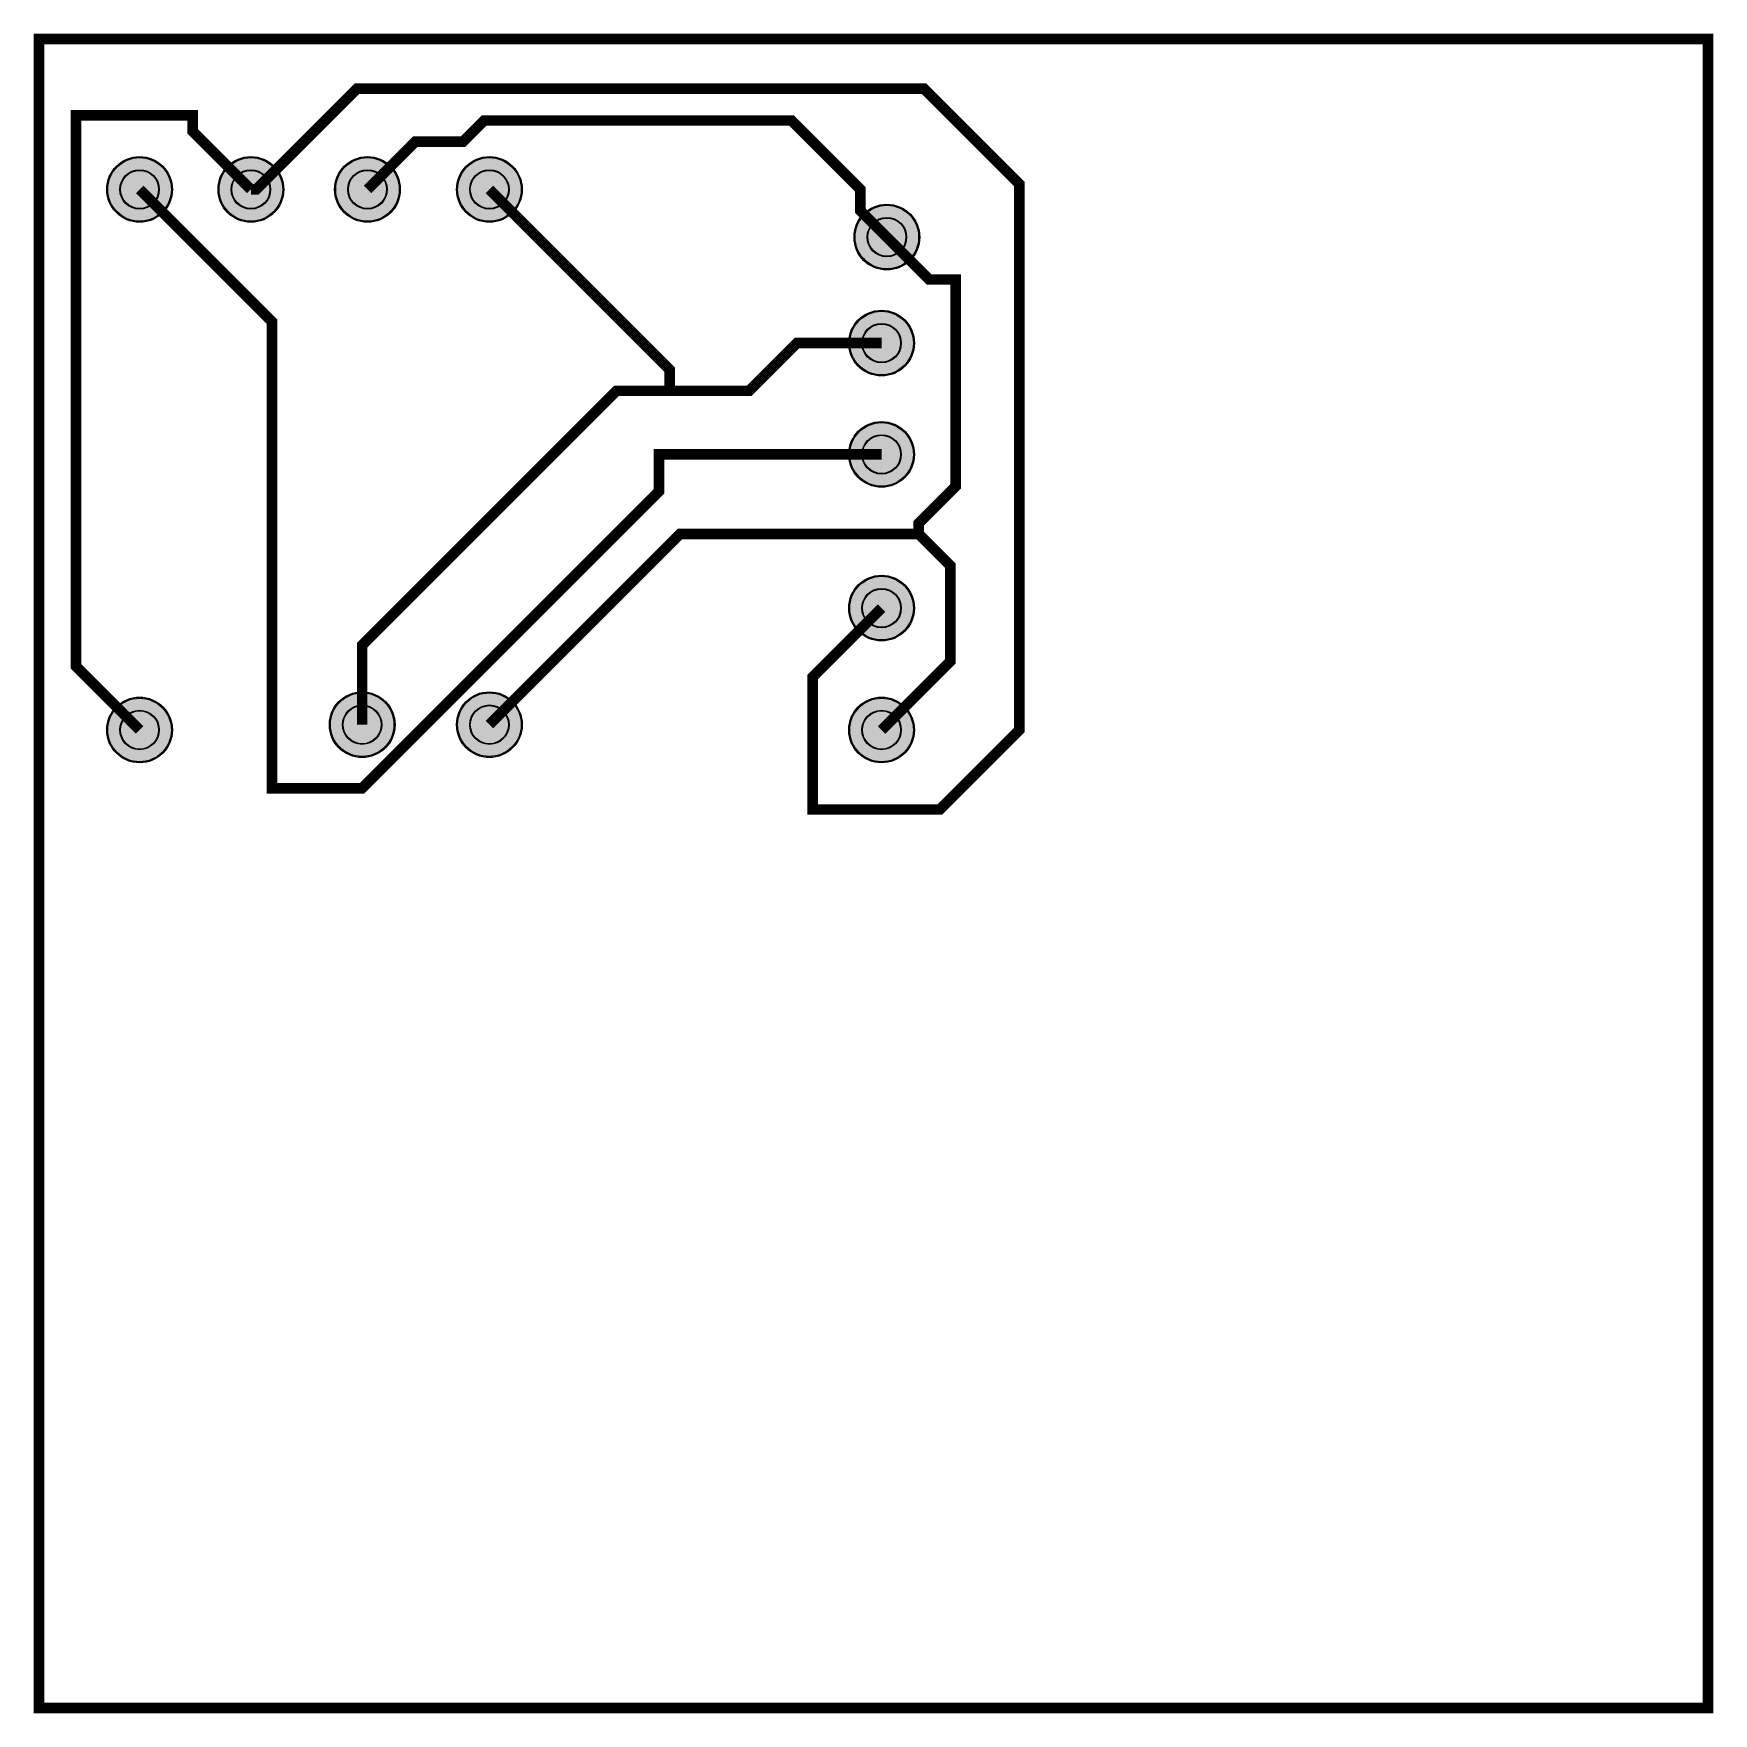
# Model space of a CAD drawing. Header units: millimetres. Extents: x -0.1 to 40.1, y 59.9 to 100.1.
import ezdxf

# ---------------------------------------------------------------- set-up
doc = ezdxf.new("R2010")
doc.units = ezdxf.units.MM
for name, color, linetype, true_color in [('BoardOutLine', 7, 'Continuous', 0xff00ff), ('BottomSolderMaskLayer', 7, 'Continuous', 0xaa00ff), ('Multi-Layer', 7, 'Continuous', 0xc0c0c0), ('TopLayer', 7, 'Continuous', 0xff0000), ('TopSolderMaskLayer', 7, 'Continuous', 0x800080)]:
    doc.layers.add(name, color=color, linetype=linetype, true_color=true_color)

msp = doc.modelspace()

# ---------------------------------------------------------------- hatches: boundary and pattern name
at = {"layer": 'BottomSolderMaskLayer'}
for points in [[(1.626, 96.393, 1), (3.2, 96.393, 1)], [(4.293, 96.393, 1), (5.867, 96.393, 1)], [(7.087, 96.393, 1), (8.661, 96.393, 1)], [(10.008, 96.393, 1), (11.582, 96.393, 1)], [(19.533, 95.25, 1), (21.107, 95.25, 1)], [(19.406, 92.71, 1), (20.98, 92.71, 1)], [(19.406, 90.043, 1), (20.98, 90.043, 1)], [(19.406, 86.36, 1), (20.98, 86.36, 1)], [(1.626, 83.439, 1), (3.2, 83.439, 1)], [(6.96, 83.566, 1), (8.534, 83.566, 1)], [(10.008, 83.566, 1), (11.582, 83.566, 1)], [(19.406, 83.439, 1), (20.98, 83.439, 1)]]:
    msp.add_hatch(color=256, dxfattribs=at).paths.add_polyline_path(points)
at = {"layer": 'TopSolderMaskLayer'}
for points in [[(1.626, 96.393, 1), (3.2, 96.393, 1)], [(4.293, 96.393, 1), (5.867, 96.393, 1)], [(7.087, 96.393, 1), (8.661, 96.393, 1)], [(10.008, 96.393, 1), (11.582, 96.393, 1)], [(19.533, 95.25, 1), (21.107, 95.25, 1)], [(19.406, 92.71, 1), (20.98, 92.71, 1)], [(19.406, 90.043, 1), (20.98, 90.043, 1)], [(19.406, 86.36, 1), (20.98, 86.36, 1)], [(1.626, 83.439, 1), (3.2, 83.439, 1)], [(6.96, 83.566, 1), (8.534, 83.566, 1)], [(10.008, 83.566, 1), (11.582, 83.566, 1)], [(19.406, 83.439, 1), (20.98, 83.439, 1)]]:
    msp.add_hatch(color=256, dxfattribs=at).paths.add_polyline_path(points)

# ---------------------------------------------------------------- linework, layer by layer
at = {"layer": 'BoardOutLine', "const_width": 0.254}
msp.add_lwpolyline([(0, 100), (40, 100), (40, 60), (0, 60), (0, 100)], close=True, dxfattribs=at)
at = {"layer": 'BottomSolderMaskLayer'}
for centre, radius in [((2.413, 96.393), 0.787), ((5.08, 96.393), 0.787), ((7.874, 96.393), 0.787), ((10.795, 96.393), 0.787), ((2.413, 96.393), 0.472), ((5.08, 96.393), 0.472), ((7.874, 96.393), 0.472), ((10.795, 96.393), 0.472), ((20.32, 95.25), 0.787), ((20.32, 95.25), 0.472), ((20.193, 92.71), 0.787), ((20.193, 92.71), 0.472), ((20.193, 90.043), 0.787), ((20.193, 90.043), 0.472), ((20.193, 86.36), 0.787), ((20.193, 86.36), 0.472), ((2.413, 83.439), 0.787), ((7.747, 83.566), 0.787), ((10.795, 83.566), 0.787), ((20.193, 83.439), 0.787), ((2.413, 83.439), 0.472), ((7.747, 83.566), 0.472), ((10.795, 83.566), 0.472), ((20.193, 83.439), 0.472)]:
    msp.add_circle(centre, radius, dxfattribs=at)
at = {"layer": 'Multi-Layer'}
for centre, radius in [((2.413, 96.393), 0.762), ((5.08, 96.393), 0.762), ((7.874, 96.393), 0.762), ((10.795, 96.393), 0.762), ((2.413, 96.393), 0.457), ((5.08, 96.393), 0.457), ((7.874, 96.393), 0.457), ((10.795, 96.393), 0.457), ((20.32, 95.25), 0.762), ((20.32, 95.25), 0.457), ((20.193, 92.71), 0.762), ((20.193, 92.71), 0.457), ((20.193, 90.043), 0.762), ((20.193, 90.043), 0.457), ((20.193, 86.36), 0.762), ((20.193, 86.36), 0.457), ((2.413, 83.439), 0.762), ((7.747, 83.566), 0.762), ((10.795, 83.566), 0.762), ((20.193, 83.439), 0.762), ((2.413, 83.439), 0.457), ((7.747, 83.566), 0.457), ((10.795, 83.566), 0.457), ((20.193, 83.439), 0.457)]:
    msp.add_circle(centre, radius, dxfattribs=at)
at = {"layer": 'TopLayer', "const_width": 0.254}
for points in [[(5.08, 96.393), (5.207, 96.393), (7.62, 98.806), (21.209, 98.806), (23.495, 96.52), (23.495, 83.439), (21.59, 81.534), (18.542, 81.534), (18.542, 84.709), (20.193, 86.36)], [(2.413, 83.439), (0.889, 84.963), (0.889, 98.171), (3.683, 98.171), (3.683, 97.79), (5.08, 96.393)], [(20.32, 95.25), (19.685, 95.885), (19.685, 96.393), (18.034, 98.044), (10.668, 98.044), (10.16, 97.536), (9.017, 97.536), (7.874, 96.393)], [(20.193, 90.043), (14.859, 90.043), (14.859, 89.154), (7.747, 82.042), (5.588, 82.042), (5.588, 93.218), (2.413, 96.393)], [(15.116, 91.567), (15.116, 92.072), (10.795, 96.393)], [(20.193, 83.439), (21.844, 85.09), (21.844, 87.376), (21.082, 88.138), (21.082, 88.392), (21.971, 89.281), (21.971, 94.234), (21.336, 94.234), (20.32, 95.25)], [(20.193, 92.71), (18.161, 92.71), (17.018, 91.567), (13.843, 91.567), (7.747, 85.471), (7.747, 83.566)], [(21.082, 88.138), (15.367, 88.138), (10.795, 83.566)]]:
    msp.add_lwpolyline(points, dxfattribs=at)
at = {"layer": 'TopSolderMaskLayer'}
for centre, radius in [((2.413, 96.393), 0.787), ((5.08, 96.393), 0.787), ((7.874, 96.393), 0.787), ((10.795, 96.393), 0.787), ((2.413, 96.393), 0.472), ((5.08, 96.393), 0.472), ((7.874, 96.393), 0.472), ((10.795, 96.393), 0.472), ((20.32, 95.25), 0.787), ((20.32, 95.25), 0.472), ((20.193, 92.71), 0.787), ((20.193, 92.71), 0.472), ((20.193, 90.043), 0.787), ((20.193, 90.043), 0.472), ((20.193, 86.36), 0.787), ((20.193, 86.36), 0.472), ((2.413, 83.439), 0.787), ((7.747, 83.566), 0.787), ((10.795, 83.566), 0.787), ((20.193, 83.439), 0.787), ((2.413, 83.439), 0.472), ((7.747, 83.566), 0.472), ((10.795, 83.566), 0.472), ((20.193, 83.439), 0.472)]:
    msp.add_circle(centre, radius, dxfattribs=at)

doc.saveas('drawing.dxf')
